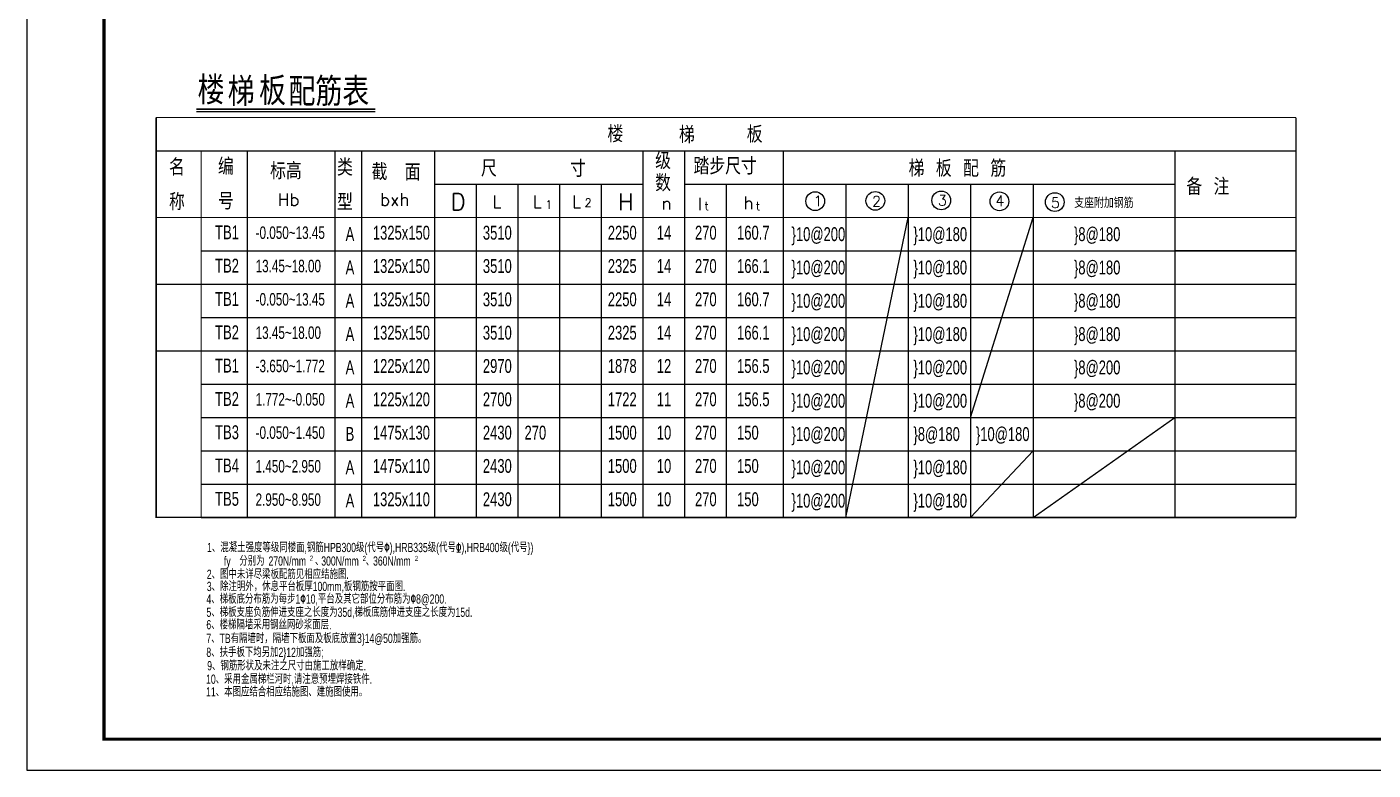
# Model space of a CAD drawing. Extents: x -695511 to 885008, y -751583 to -95266.
# Drawn here: x 484446 to 506268, y -551464 to -539420 of the extents above; entities that cross this region are included whole.
import ezdxf

# ---------------------------------------------------------------- set-up
doc = ezdxf.new("R2010")
doc.units = 0
doc.header["$LTSCALE"] = 1000
doc.header["$MEASUREMENT"] = 0
for name, color, linetype in [('_0', 7, 'Continuous'), ('PDIM', 3, 'Continuous'), ('PUB_TEXT', 7, 'Continuous'), ('PUB_TITLE', 4, 'Continuous'), ('WALL', 4, 'Continuous')]:
    doc.layers.add(name, color=color, linetype=linetype)
doc.styles.add('GS_Rein', font='GS_TXT.shx', dxfattribs={"width": 0.7, "bigfont": 'GS_HZTXT.shx'})
doc.styles.add('HZ', font='simplex.shx', dxfattribs={"width": 0.8, "bigfont": '1hztxt.shx'})

msp = doc.modelspace()

# ---------------------------------------------------------------- linework, layer by layer
at = {"layer": '_0'}
for points in [[(497719.5, -547368.7), (498732, -542508.7)], [(499744.5, -545748.7), (500757, -542508.7)], [(500757, -547368.7), (503052, -545748.7)], [(499744.5, -547368.7), (500757, -546288.7)]]:
    msp.add_lwpolyline(points, dxfattribs=at)
at = {"layer": 'PDIM'}
for p, q in [((486541.4, -540888.7), (486541.4, -545945.7)), ((486541.4, -541428.7), (505016.9, -541428.7)), ((488018, -541428.7), (488018, -547368.7)), ((489438.2, -541428.7), (489438.2, -547368.7)), ((489869.4, -541428.7), (489869.4, -547368.7)), ((491053.8, -541428.7), (491053.8, -547368.7)), ((494428.8, -541428.7), (494428.8, -547368.7)), ((495103.8, -541428.7), (495103.8, -547368.7)), ((496707, -541428.7), (496707, -547368.7)), ((496707, -541428.7), (496707, -547368.7)), ((503052, -541428.7), (503052, -547368.7)), ((491053.8, -541968.7), (494428.8, -541968.7)), ((491728.8, -541968.7), (491728.8, -547368.7)), ((492403.8, -541968.7), (492403.8, -547368.7)), ((493078.8, -541968.7), (493078.8, -547368.7)), ((493753.8, -541968.7), (493753.8, -547368.7)), ((495103.8, -541968.7), (503052, -541968.7)), ((495778.8, -541968.7), (495778.8, -547368.7)), ((497719.5, -541968.7), (497719.5, -547368.7)), ((498732, -541968.7), (498732, -547368.7)), ((499744.5, -541968.7), (499744.5, -547368.7)), ((500757, -541968.7), (500757, -547368.7)), ((487270.5, -543048.7), (505016.9, -543048.7)), ((505016.9, -543048.7), (503052, -543048.7)), ((486541.4, -543588.7), (505016.9, -543588.7)), ((487270.5, -544128.7), (505016.9, -544128.7)), ((486541.4, -544668.7), (505016.9, -544668.7)), ((487270.5, -545208.7), (505016.9, -545208.7)), ((487270.5, -545748.7), (505016.9, -545748.7)), ((487270.5, -546288.7), (505016.9, -546288.7)), ((487270.5, -546828.7), (505016.9, -546828.7)), ((487270.5, -547368.7), (505016.9, -547368.7)), ((487270.5, -547368.7), (505016.9, -547368.7)), ((487270.5, -547368.7), (505016.9, -547368.7)), ((487270.5, -547368.7), (505016.9, -547368.7)), ((487270.5, -547368.7), (505016.9, -547368.7))]:
    msp.add_line(p, q, dxfattribs=at)
for points, const_width in [([(486541.4, -540888.7), (486541.4, -547368.7), (505016.9, -547368.7)], 22.5), ([(486541.4, -540888.7), (505016.9, -540888.7)], 15), ([(505016.9, -540888.7), (505016.9, -547368.7)], 22.5), ([(505016.9, -547368.7), (505016.9, -540888.7)], 22.5), ([(487270.5, -541428.7), (487270.5, -547368.7)], 15), ([(486541.4, -542508.7), (505016.9, -542508.7)], 15)]:
    msp.add_lwpolyline(points, dxfattribs=dict(at, const_width=const_width))
for centre in [(497224.5, -542244), (498198.7, -542239.7), (499267.6, -542231.4), (500210.9, -542247.4), (501108.1, -542258.4)]:
    msp.add_circle(centre, 151.9, dxfattribs=at)
at = {"layer": 'PUB_TITLE'}
msp.add_lwpolyline([(484446.5, -551464.5), (536996.5, -551464.5), (536996.5, -521764.5), (484446.5, -521764.5)], close=True, dxfattribs=at)
at = {"layer": 'PUB_TITLE', "const_width": 50}
msp.add_lwpolyline([(485696.5, -550964.5), (536496.5, -550964.5), (536496.5, -522264.5), (485696.5, -522264.5)], close=True, dxfattribs=at)
at = {"layer": 'WALL', "color": 3}
msp.add_line((487192.8, -540793), (490092.6, -540793), dxfattribs=at)
at = {"layer": 'WALL', "color": 3, "const_width": 27}
msp.add_lwpolyline([(487192.8, -540752.5), (490092.6, -540752.5)], dxfattribs=at)

# ---------------------------------------------------------------- texts
at = {"layer": 'PDIM', "style": 'HZ'}
for s, height, p in [('楼', 459, (487212.5, -540677.2)), ('梯', 459, (487701, -540700.2)), ('板', 459, (488209.3, -540687.5)), ('配筋表', 459, (488686.8, -540700.4)), ('楼', 270, (493857.1, -541290.7)), ('梯', 270, (495015.8, -541304.3)), ('板', 270, (496114.8, -541296.8)), ('名', 270, (486749.4, -541828.7)), ('编', 270, (487543.5, -541817.7)), ('标高', 270, (488388, -541890.6)), ('类', 270, (489473.5, -541833.2)), ('尺', 270, (491806.3, -541846.5)), ('寸', 270, (493251.4, -541851)), ('级', 270, (494629.8, -541725.5)), ('踏步尺寸', 270, (495252.2, -541812.3)), ('梯 板 配 筋', 270, (498738.7, -541849.7)), ('截', 270, (490033.9, -541904.8)), ('面', 270, (490570.3, -541909.4)), ('数', 270, (494629.8, -542085.2)), ('备 注', 270, (503240.3, -542144)), ('称', 270, (486749.4, -542391.2)), ('号', 270, (487543.5, -542380.2)), ('Hb', 202.5, (488509.3, -542320.2)), ('型', 270, (489473.5, -542395.7)), ('bxh', 202.5, (490169.2, -542319)), ('D', 270, (491315.6, -542390.6)), ('1', 135, (492849.2, -542366.7)), ('2', 135, (493486.3, -542336.4)), ('H', 270, (494025.2, -542389)), ('n', 202.5, (494730, -542379.2)), ('l', 202.5, (495317.8, -542390.6)), ('h', 202.5, (496060.7, -542372.5)), ('1', 168.8, (497196.7, -542324.9)), ('2', 168.8, (498145.9, -542331.1)), ('3', 168.8, (499214.3, -542316.5)), ('4', 168.8, (500144.7, -542323.5)), ('5', 168.8, (501044.9, -542354.5)), ('支座附加钢筋', 168.75, (501422.9, -542354.5)), ('t', 135, (495430.7, -542390.6)), ('t', 135, (496261.4, -542390.6))]:
    msp.add_text(s, height=height, dxfattribs=at).set_placement(p)
at = {"layer": 'PDIM', "linetype": 'ByBlock', "style": 'HZ'}
for p in [(491990.8, -542354.8), (492643.1, -542354.8), (493282.9, -542354.8)]:
    msp.add_text('L', height=202.5, dxfattribs=at).set_placement(p)
at = {"layer": 'PDIM', "style": 'GS_Rein', "width": 0.7}
for s, height, p in [('1、混凝土强度等级同楼面,钢筋HPB300级(代号\x82),HRB335级(代号\x83),HRB400级(代号})', 150, (487366.2, -547932.1)), ('fy', 150, (487640.1, -548151.2)), ('分别为', 150, (487889.5, -548151.2)), ('270N/mm', 150, (488362.3, -548151.2)), ('2', 83.3, (489031.7, -548072.8)), ('、', 150, (489116.1, -548147.8)), ('300N/mm', 150, (489217.7, -548151.2)), ('2', 83.3, (489888.6, -548076.2)), ('、', 150, (489937.4, -548151.2)), ('360N/mm', 150, (490057.3, -548151.2)), ('2', 83.3, (490734.8, -548076.2)), ('2、图中未详尽梁板配筋见相应结施图. ', 150, (487362.5, -548366.6)), ('3、除注明外，休息平台板厚100mm,板钢筋按平面图.', 150, (487362.5, -548563.5)), ('4、梯板底分布筋为每步1\x8210,平台及其它部位分布筋为\x828@200.', 150, (487356.9, -548766.7)), ('6、楼梯隔墙采用钢丝网砂浆面层.', 150, (487355.2, -549183.1)), ('5、梯板支座负筋伸进支座之长度为35d,梯板底筋伸进支座之长度为15d.', 150, (487356.9, -548981.1)), ('7、TB有隔墙时，隔墙下板面及板底放置3}14@50加强筋。', 150, (487355.2, -549405.7)), ('8、扶手板下均另加2}12加强筋;', 150, (487355.2, -549630.2)), ('9、钢筋形状及未注之尺寸由施工放样确定.', 150, (487368.6, -549848.4)), ('10、采用金属梯栏河时,请注意预埋焊接铁件.', 150, (487350.5, -550066.3)), ('11、本图应结合相应结施图、建施图使用。', 150, (487350.5, -550272.1))]:
    msp.add_text(s, height=height, dxfattribs=at).set_placement(p)
at = {"layer": 'PUB_TEXT', "color": 2, "style": 'GS_Rein', "width": 0.7}
for s, height, p in [('TB1', 225, (487497.1, -542861.7)), ('-0.050~13.45', 202.5, (488154, -542856.4)), ('A', 225, (489612.7, -542888.9)), ('1325x150', 225, (490054.2, -542867.9)), ('3510', 225, (491837.5, -542867.9)), ('2250', 225, (493862.5, -542867.9)), ('14', 225, (494656.8, -542867.9)), ('270', 225, (495275.8, -542867.9)), ('160.7', 225, (495957.7, -542867.9)), ('}10@200', 225, (496841.5, -542891.4)), ('}10@180', 225, (498817, -542891.4)), ('}8@180', 225, (501419.1, -542891.4)), ('TB2', 225, (487497.1, -543401.7)), ('13.45~18.00', 202.5, (488154, -543396.4)), ('A', 225, (489612.7, -543428.9)), ('1325x150', 225, (490054.2, -543407.9)), ('3510', 225, (491837.5, -543407.9)), ('2325', 225, (493862.5, -543407.9)), ('14', 225, (494656.8, -543407.9)), ('270', 225, (495275.8, -543407.9)), ('166.1', 225, (495957.7, -543407.9)), ('}10@200', 225, (496841.5, -543431.4)), ('}10@180', 225, (498817, -543431.4)), ('}8@180', 225, (501419.1, -543431.4)), ('TB1', 225, (487497.1, -543941.7)), ('-0.050~13.45', 202.5, (488154, -543936.4)), ('A', 225, (489612.7, -543968.9)), ('1325x150', 225, (490054.2, -543947.9)), ('3510', 225, (491837.5, -543947.9)), ('2250', 225, (493862.5, -543947.9)), ('14', 225, (494656.8, -543947.9)), ('270', 225, (495275.8, -543947.9)), ('160.7', 225, (495957.7, -543947.9)), ('}10@200', 225, (496841.5, -543971.4)), ('}10@180', 225, (498817, -543971.4)), ('}8@180', 225, (501419.1, -543971.4)), ('TB2', 225, (487497.1, -544481.7)), ('13.45~18.00', 202.5, (488154, -544476.4)), ('A', 225, (489612.7, -544508.9)), ('1325x150', 225, (490054.2, -544487.9)), ('3510', 225, (491837.5, -544487.9)), ('2325', 225, (493862.5, -544487.9)), ('14', 225, (494656.8, -544487.9)), ('270', 225, (495275.8, -544487.9)), ('166.1', 225, (495957.7, -544487.9)), ('}10@200', 225, (496841.5, -544511.4)), ('}10@180', 225, (498817, -544511.4)), ('}8@180', 225, (501419.1, -544511.4)), ('TB1', 225, (487497.1, -545021.7)), ('-3.650~1.772', 202.5, (488154, -545016.4)), ('A', 225, (489612.7, -545048.9)), ('1225x120', 225, (490054.2, -545027.9)), ('2970', 225, (491837.5, -545027.9)), ('1878', 225, (493862.5, -545027.9)), ('12', 225, (494656.8, -545027.9)), ('270', 225, (495275.8, -545027.9)), ('156.5', 225, (495957.7, -545027.9)), ('}10@200', 225, (496841.5, -545051.4)), ('}10@200', 225, (498817, -545051.4)), ('}8@200', 225, (501419.1, -545051.4)), ('TB2', 225, (487497.1, -545561.7)), ('1.772~-0.050', 202.5, (488154, -545556.4)), ('A', 225, (489612.7, -545588.9)), ('1225x120', 225, (490054.2, -545567.9)), ('2700', 225, (491837.5, -545567.9)), ('1722', 225, (493862.5, -545567.9)), ('11', 225, (494656.8, -545567.9)), ('270', 225, (495275.8, -545567.9)), ('156.5', 225, (495957.7, -545567.9)), ('}10@200', 225, (496841.5, -545591.4)), ('}10@200', 225, (498817, -545591.4)), ('}8@200', 225, (501419.1, -545591.4)), ('TB3', 225, (487497.1, -546101.7)), ('-0.050~1.450', 202.5, (488154, -546096.4)), ('B', 225, (489612.7, -546128.9)), ('1475x130', 225, (490054.2, -546107.9)), ('2430', 225, (491837.5, -546107.9)), ('270', 225, (492512.5, -546107.9)), ('1500', 225, (493862.5, -546107.9)), ('10', 225, (494656.8, -546107.9)), ('270', 225, (495275.8, -546107.9)), ('150', 225, (495957.7, -546107.9)), ('}10@200', 225, (496841.5, -546131.4)), ('}8@180', 225, (498817, -546131.4)), ('}10@180', 225, (499829.5, -546131.4)), ('TB4', 225, (487497.1, -546641.7)), ('1.450~2.950', 202.5, (488152.8, -546641.9)), ('A', 225, (489612.7, -546668.9)), ('1475x110', 225, (490054.2, -546647.9)), ('2430', 225, (491837.5, -546647.9)), ('1500', 225, (493862.5, -546647.9)), ('10', 225, (494656.8, -546647.9)), ('270', 225, (495275.8, -546647.9)), ('150', 225, (495957.7, -546647.9)), ('}10@200', 225, (496841.5, -546671.4)), ('}10@180', 225, (498817, -546671.4)), ('TB5', 225, (487497.1, -547181.7)), ('2.950~8.950', 202.5, (488152.8, -547181.9)), ('A', 225, (489612.7, -547208.9)), ('1325x110', 225, (490054.2, -547187.9)), ('2430', 225, (491837.5, -547187.9)), ('1500', 225, (493862.5, -547187.9)), ('10', 225, (494656.8, -547187.9)), ('270', 225, (495275.8, -547187.9)), ('150', 225, (495957.7, -547187.9)), ('}10@200', 225, (496841.5, -547211.4)), ('}10@180', 225, (498817, -547211.4))]:
    msp.add_text(s, height=height, dxfattribs=at).set_placement(p)

doc.saveas('drawing.dxf')
